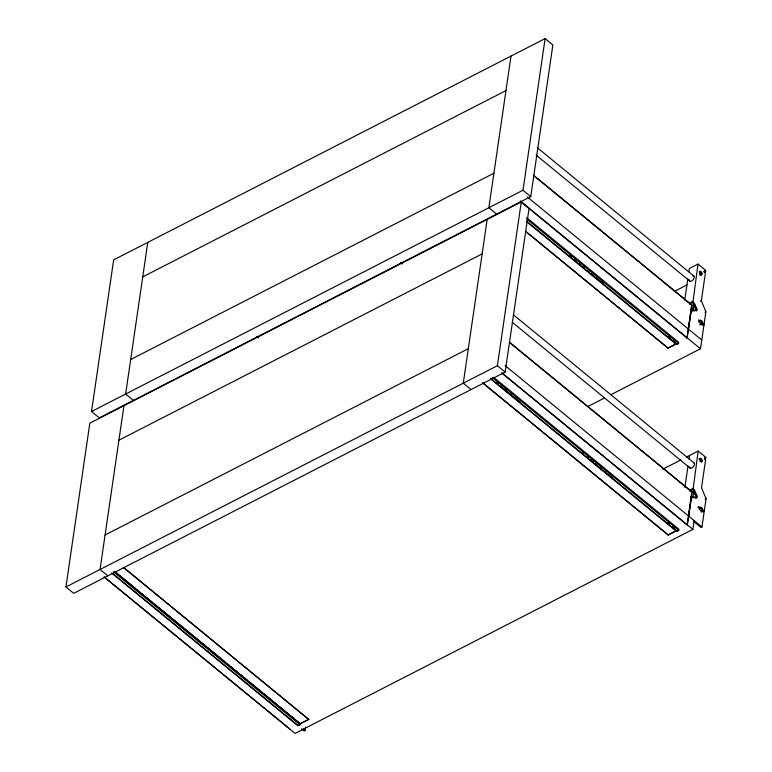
<?xml version="1.0" encoding="UTF-8"?>
<svg xmlns="http://www.w3.org/2000/svg" width="772" height="772" viewBox="0 0 772 772"><rect width="100%" height="100%" fill="white"/><g stroke="black" fill="none" stroke-linecap="round" stroke-linejoin="round"><path stroke-width="1.16" d="M691.336 304.843A3.551 1.814 -50.6 0 1 691.606 305.008L687.051 338.204L691.953 305.114A3.744 1.911 -50.6 0 0 691.442 304.679M691.191 491.648A3.551 1.814 -50.6 0 1 691.799 491.88L687.244 525.085L501.839 373.059M509.539 342.266L692.137 491.996L687.244 525.085M65.938 586.981L89.832 423.181L521.283 201.907L529.061 208.276L505.158 372.075L73.707 593.35L65.938 586.981L497.39 365.696L521.283 201.907M91.53 411.524L113.658 259.875L545.109 38.6L552.877 44.969L530.76 196.619L99.308 417.893L91.53 411.524L522.991 190.24L545.109 38.6M123.945 405.686L100.051 569.485L107.819 575.854M147.77 242.379L125.643 394.029L133.421 400.398M289.712 728.922L104.152 577.128M111.583 572.969L297.915 725.757L299.98 724.696L300.105 723.866L308.752 719.436L123.366 567.266M114.613 571.531L300.125 723.721L248.922 681.464M301.466 728.855L304.12 731.026L305.027 730.553L305.529 727.099M487.171 219.402L463.277 383.192L471.045 389.57M510.996 56.095L488.879 207.736L496.647 214.114M525.356 231.214L667.954 348.133L675.664 344.051M526.427 221.487L676.475 344.524L676.6 343.704L667.954 348.133M684.696 300.385L687.833 278.933M688.865 271.802L689.348 268.502L698.004 264.072L705.772 270.441L705.637 271.358L704.334 272.101M676.475 344.524L678.54 343.472L678.704 342.353L526.793 217.781M688.508 329.142L691.423 309.157L691.857 309.514A5.163 2.866 62.8 0 0 695.099 310.064L695.128 310.016A2.065 1.148 62.8 0 0 697.068 310.18A2.065 1.148 62.8 0 0 695.958 307.324L695.659 306.204A5.163 2.866 62.8 0 0 692.976 301.842L698.004 264.072M692.658 311.261L693.7 304.081M692.957 310.083L693.468 306.561M704.537 272.255L704.768 270.654L705.637 271.358M699.895 320.708A2.065 1.148 62.8 0 1 701.758 323.729L703.128 324.858L704.045 324.385L705.888 311.734L701.352 300.752L705.405 272.96L704.768 270.654M482.751 382.989L668.147 535.015L675.847 530.924M610.758 394.772L700.484 348.761L703.948 325.022L702.568 323.893A2.065 1.148 62.8 0 1 700.976 324.317A2.065 1.148 62.8 0 1 699.828 321.644L698.554 319.888L699.924 321.007A2.065 1.148 62.8 0 1 701.516 320.592A2.065 1.148 62.8 0 1 702.665 323.256L704.045 324.385M490.336 378.618L676.668 531.406L676.793 530.576L668.147 535.015M676.957 530.354L676.832 531.184L490.51 378.396M684.889 487.296L688.006 465.912M689.01 459.041L689.531 455.49M676.668 531.406L678.733 530.345L678.897 529.225L493.501 377.209M688.682 516.13L691.596 496.145L692.03 496.493A5.163 2.866 62.8 0 0 695.273 497.052A2.065 1.148 62.8 0 0 697.241 497.168A2.065 1.148 62.8 0 0 696.132 494.312L695.833 493.192A5.163 2.866 62.8 0 0 693.15 488.83L698.178 451.051L705.946 457.429L704.904 458.819M692.851 498.143L694.028 490.017M104.181 576.877L295.068 733.4L692.889 529.37L694.163 520.617M704.711 459.243L704.952 457.642L705.811 458.346M700.098 507.995L699.191 508.458A2.065 1.148 62.8 0 1 700.783 508.044A2.065 1.148 62.8 0 1 701.931 510.707L703.302 511.836L704.218 511.373L702.838 510.244A2.065 1.148 62.8 0 0 701.69 507.58A2.065 1.148 62.8 0 0 700.098 507.995L698.737 506.876L700.001 508.632A2.065 1.148 62.8 0 0 701.15 511.296A2.065 1.148 62.8 0 0 702.742 510.881L704.122 512.01L701.941 526.996L701.024 527.459L693.7 521.457M704.218 511.373L706.062 498.712L701.526 487.74L705.579 459.948L704.952 457.642M693.526 310.884A5.163 2.866 62.8 0 0 694.182 310.527L695.157 310.064M694.366 497.515L695.302 497.004M142.733 276.887L505.959 90.604M130.68 359.52L493.906 173.227M118.907 440.194L482.133 253.911M105.088 534.977L468.315 348.683M704.083 271.503L704.99 271.03M704.18 271.696L705.087 271.233M704.267 271.898L705.174 271.435M699.847 274.33L701.796 273.327M704.392 272.304L705.309 271.84M674.139 291.536L686.945 284.974M690.12 304.313A5.163 2.634 -50.6 0 1 691.973 302.431L692.976 301.794L692.059 302.315A5.163 2.866 62.8 0 1 694.752 306.677L694.925 307.71L695.833 307.237M690.94 310.026L691.857 309.514L690.959 309.852M704.981 312.197L705.888 311.734M699.924 321.007L699.007 321.48A2.065 1.148 62.8 0 1 699.577 320.718M698.921 322.117L699.828 321.644M701.758 323.729L702.665 323.256M702.568 323.893L701.661 324.365A2.065 1.148 62.8 0 1 701.555 324.722M703.041 325.495L703.948 325.022M678.424 343.395L676.648 344.312L526.591 221.265M588.332 406.284L604.351 398.062M662.733 469.231L680.952 459.89M686.308 457.14L698.178 451.051M700.021 461.318L701.98 460.315M690.293 491.291A5.163 2.634 -50.6 0 1 692.146 489.419L693.159 488.782L692.233 489.294A5.163 2.866 62.8 0 1 694.925 493.655L695.099 494.698L696.006 494.225M691.114 497.014L692.03 496.493L691.133 496.84M705.154 499.185L706.062 498.712M697.82 507.339L698.737 506.876M699.094 509.095L700.001 508.632M701.931 510.707L702.838 510.244M702.742 510.881L701.835 511.344A2.065 1.148 62.8 0 1 701.275 512.106M300.163 723.48L299.854 724.628L298.079 725.535L112.683 573.519M300.125 723.721L308.771 719.292M700.436 301.215L701.352 300.752M694.925 307.71L695.051 307.787A2.065 1.148 62.8 0 1 696.093 310.817M695.099 494.698L695.225 494.775A2.065 1.148 62.8 0 1 696.392 497.226A2.065 1.148 62.8 0 1 695.138 498.094M537.264 147.655L693.835 276.048M536.164 155.124L689.946 281.22M533.51 175.196L691.953 305.114M533.356 175.321L691.799 305.239M522.991 190.24L530.76 196.619M527.208 196.879L701.758 340.008M520.357 201.058L700.484 348.761M520.241 201.27L687.196 338.136M526.504 218.833L678.54 343.472M569.437 255.667L571.299 257.201M574.098 259.488L575.96 261.023M582.484 266.369L584.356 267.894M668.234 336.679L670.096 338.204M672.894 340.5L674.757 342.025M569.418 255.812L571.28 257.346M574.078 259.633L575.941 261.168M578.739 263.455L580.602 264.989M582.464 266.514L584.327 268.048M587.125 270.335L588.988 271.869M590.85 273.394L593.649 275.691M595.511 277.216L602.971 283.324M668.214 336.824L670.077 338.348M672.875 340.645L674.738 342.17M525.375 231.06L667.973 347.989M513.293 314.725L694.028 462.92M512.183 322.194L690.129 468.102M509.385 342.382L691.992 492.111M400.707 262.403L402.579 263.937M505.139 365.629L701.941 526.996M497.39 365.696L505.158 372.075M501.868 372.915L692.889 529.37M492.401 377.556L678.733 530.345M496.068 382.227L497.93 383.761M500.729 386.048L502.591 387.583M504.454 389.107L506.316 390.632M581.779 452.508L583.651 454.042M586.44 456.329L588.303 457.864M590.165 459.388L592.964 461.675M667.5 522.789L669.363 524.323M672.151 526.61L674.014 528.144M496.049 382.381L497.911 383.906M500.71 386.193L502.572 387.727M504.434 389.252L507.233 391.549M509.095 393.073L511.884 395.361M513.756 396.895L520.27 402.241M581.76 452.662L583.622 454.187M586.421 456.474L588.283 458.008M590.146 459.533L592.944 461.83M594.807 463.354L597.605 465.641M599.468 467.176L601.33 468.7M603.193 470.225L605.981 472.522M607.853 474.047L612.505 477.868M667.471 522.943L669.334 524.468M672.132 526.755L673.995 528.289M482.77 382.844L668.166 534.871M256.565 336.322L258.446 337.866M123.346 567.41L308.752 719.436M114.758 571.463L135.254 588.264M137.117 589.798L138.979 591.323M141.778 593.61L143.64 595.144M145.503 596.669L148.301 598.966M150.164 600.491L152.026 602.015M153.889 603.54L156.687 605.837M158.549 607.361L161.338 609.658M163.21 611.183L224.691 661.604M227.489 663.891L229.352 665.425M231.214 666.95L233.076 668.475M235.875 670.771L237.737 672.296M240.536 674.593L242.398 676.118M244.261 677.642L247.059 679.939M114.584 571.772L300.105 723.866M113.532 571.84L299.98 724.696M303.193 729.058L305.027 730.553M694.221 310.489L694.25 310.527A2.065 1.148 62.8 0 0 694.597 310.875M692.851 275.971A3.252 1.66 -50.6 0 1 694.192 277.843A3.252 1.66 -50.6 0 1 691.326 281.162A3.252 1.66 -50.6 0 1 689.492 279.869M700.059 275.237A1.949 1.081 62.8 0 1 699.721 275.015M699.171 271.773A1.949 1.081 62.8 0 1 700.889 273.047A1.949 1.081 62.8 0 1 700.947 275.199M700.069 324.78A2.065 1.148 62.8 0 1 699.721 324.433M689.686 303.956A5.163 2.634 -50.6 0 1 692.552 301.437M693.594 462.795A3.252 1.66 -50.6 0 1 694.221 465.188A3.252 1.66 -50.6 0 1 691.316 468.122A3.252 1.66 -50.6 0 1 689.676 466.742M691.278 491.484A3.744 1.911 -50.6 0 1 692.137 491.996M699.094 458.886A1.949 1.081 62.8 0 1 700.802 459.601A1.949 1.081 62.8 0 1 701.304 461.945M689.859 490.944A5.163 2.634 -50.6 0 1 692.725 488.425M699.538 272.439A1.949 1.081 62.8 0 0 701.613 274.871A1.949 1.081 62.8 0 0 701.381 271.956A1.949 1.081 62.8 0 0 699.538 272.439M699.712 459.427A1.949 1.081 62.8 0 0 701.787 461.849A1.949 1.081 62.8 0 0 701.565 458.935A1.949 1.081 62.8 0 0 699.712 459.427"/></g></svg>
